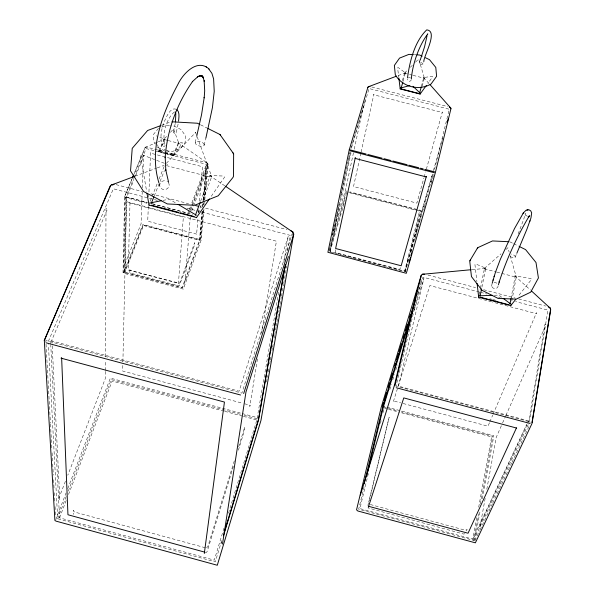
<?xml version="1.0" encoding="UTF-8"?>
<svg xmlns="http://www.w3.org/2000/svg" width="595" height="595" viewBox="0 0 595 595"><rect width="100%" height="100%" fill="white"/><g stroke="black" fill="none" stroke-linecap="round" stroke-linejoin="round"><path stroke-width="0.45" stroke-dasharray="2.98 2.23" d="M105.256 371.392L105.226 378.799L67.778 475.219M105.263 370.462L105.308 360.28M105.33 356.576L106.007 208.414L107.561 208.823L51.929 339.909L52.062 342.675M202.702 211.47L200.106 240.03L182.568 288.002L124.184 272.488L125.843 197.235L133.674 178.44M202.359 211.039L199.794 239.368L182.211 287.437L124.868 272.205L126.579 196.945L147.047 202.337M122.815 365.464L122.689 371.035L242.983 403.343M122.905 361.753L126.646 197.443L133.763 180.337M142.242 191.478L141.067 223.861L124.593 264.842L125.106 264.983M142.376 187.775L143.551 155.392L144.087 155.533L135.184 176.916M148.341 206.391L147.716 221.191L196.722 234.133L196.573 234.534L198.009 218.045M148.735 197.131L150.609 152.714L150.438 153.123L202.486 166.756L199.451 201.556M190.288 217.049L185.164 280.922L184.643 280.788M516.155 277.634L511.67 301.858M198.492 212.549L198.812 208.89M202.032 211.746L199.451 240.306L143.551 225.535L124.868 272.205M202.449 207.134L202.783 203.453M203.118 199.764L206.279 164.756L191.59 203.624M202.776 206.465L203.274 200.984M203.356 200.069L205.922 171.739L206.458 171.881L191.159 212.541M203.289 205.022L203.46 203.178M203.542 202.263L206.971 164.488L164.919 153.473M203.453 210.34L200.76 239.763L142.86 224.471L123.5 272.77L125.129 196.752L147.56 202.657M203.951 204.821L204.293 201.147M204.375 200.225L207.737 163.446L188.838 213.531M203.966 208.971L201.043 240.499L183.297 289.125L123.47 273.217L123.031 272.629L124.623 196.595L132.157 178.448M204.806 199.779L208.101 163.93L207.09 162.822L146.043 146.987L145.002 147.694L133.942 174.179M424.272 78.503L422.123 86.662M257.449 358.949L249.811 406.422L250.16 405.269L243.883 403.589M261.562 333.393L276.407 241.191L126.073 201.564L126.571 200.359M529.371 422.145L547.958 310.107L515.597 301.576M228.554 513.128L256.847 419.981L279.055 290.159M283.904 261.815L288.285 236.215L239.108 391.198L50.553 340.615L50.746 344.327M287.571 250.926L290.256 235.375L196.856 210.786M266.523 381.93L267.155 378.286M267.311 377.371L267.631 375.549M268.271 371.905L269.066 367.346M269.699 363.701L270.175 360.964M270.338 360.049L270.97 356.405M271.922 350.938L272.398 348.201M272.562 347.287L273.194 343.642M274.154 338.176L274.63 335.439M274.786 334.531L275.425 330.88M275.582 329.972L276.058 327.235M276.214 326.328L276.853 322.676M277.01 321.769L277.649 318.124M277.805 317.209L279.077 309.913M279.241 309.006L279.873 305.361M280.029 304.447L281.301 297.158M281.465 296.243L283.532 284.395M283.689 283.48L286.708 266.166M291.952 236.081L292.271 234.259M485.156 498.372L479.875 527.49L478.849 527.215L527.304 424.064M486.807 489.269L496.208 437.392L502.195 423.841M364.088 486.829L358.673 509.238L473.672 540.379L478.521 513.909M480.358 503.868L492.727 436.321L401.275 411.844M474.691 540.691L480.187 510.57M482.359 498.707L493.85 435.726L387.07 407.151M368.335 473.613L359.916 508.584L472.824 539.159L477.019 516.341M478.692 507.208L491.596 436.916L400.234 412.461M510.993 298.653L515.233 275.931L530.785 278.505L531.662 279.226L518.059 296.414M175.242 123.41L173.376 132.105M178.091 124.154L176.187 132.938A1.45 0.707 16.1 0 1 173.896 132.901A1.45 0.707 16.1 0 1 174.268 131.733A1.45 0.707 16.1 0 1 176.172 132.938M481.913 287.184L485.78 268.189L476.134 264.15L474.914 264.314L476.9 281.71M479.012 295.113L480.277 288.939M480.455 288.054L484.323 269.267M332.501 234.802L333.074 232.072M333.267 231.165L333.84 228.435M334.033 227.528L335.952 218.432M336.145 217.525L336.718 214.795M336.911 213.888L337.491 211.158M337.685 210.251L338.257 207.521M338.451 206.614L339.024 203.884M340.563 196.61L341.136 193.881M341.329 192.973L341.902 190.244M342.095 189.336L342.675 186.607M342.869 185.7L343.441 182.97M343.635 182.063L344.208 179.333M344.401 178.426L347.859 162.056M348.053 161.148L348.625 158.419M348.819 157.511L349.391 154.782M349.585 153.874L349.972 152.052M329.452 250.926L350.299 152.35M432.491 174.104L404.697 271.127L330.091 251.469L351.005 152.885M353.475 152.789L345.524 189.887L332.352 234.846M354.248 149.167L363.367 106.631M335.751 249.751L335.379 251.841L336.13 252.711L398.955 269.26L400.026 268.873L400.688 266.858M360.905 153.071L353.519 186.555L416.857 203.118L423.863 178.091M361.106 152.171L373.883 94.248L373.734 94.761L442.249 112.477L442.382 111.957L425.864 170.944M369.302 500.856L389.167 417.11L368.744 501.86M195.227 142.443L196.491 137.14M414.432 308.783L396.054 386.177L530.985 422.19M414.648 307.883L417.422 296.184M417.638 295.284L420.412 283.584M420.628 282.685L421.914 277.285M367.896 505.453L368.536 502.76M380.436 423.387L381.083 420.702M383.024 412.625L384.11 408.148L387.687 409.107M204.182 145.091L205.907 137.988M434.514 169.493L449.27 109.249L369.079 88.529L351.206 148.765M404.697 271.127L419.549 211.151L349.131 192.735M389.145 267.609L405.232 271.848L420.33 210.816L346.848 191.597M410.885 251.871L421.104 210.481L349.905 191.85M414.879 239.421L422.145 209.931L432.357 174.275M211.195 177.994L202.724 200.857M421.372 86.483L423.744 77.536L432.074 76.331L432.647 76.822L427.917 83.315M208.176 164.012L190.14 211.88M402.421 80.63L404.451 73.393M403.053 81.27L405.396 72.813L398.323 67.637L397.586 67.793L398.732 77.015M424.116 177.198L425.618 171.836M178.574 143.462L174.037 154.841M433.376 170.713L443.327 135.958M405.232 271.848L409.836 255.835M410.855 252.273L433.339 173.971M423.766 209.336L425.551 203.14M431.152 183.654L433.703 174.796M329.474 248.643L346.342 190.921M346.588 192.483L329.258 251.834L334.621 253.247M330.091 251.469L345.033 200.218M159.088 150.929L163.729 139.58M350.953 148.475L365.479 99.544M221.727 540.58L215.278 561.844L57.663 518.736L48.455 345.301M221.072 543.718L221.608 541.956M223.98 528.204L214.282 560.14L59.545 517.829L50.791 345.256M417.883 293.967L423.015 277.181L479.644 292.1M389.792 389.606L391.413 384.311M392.767 379.893L394.396 374.597M395.749 370.179L397.371 364.884M414.157 310.144L423.9 278.363L398.442 386.14L528.36 420.814L527.185 423.328M124.66 196.67L132.09 178.835M234.318 460.813L207.908 546.344L207.157 547.385L205.892 547.809M238.669 446.711L244.724 427.031L243.824 432.558L238.037 451.33M233.404 466.376L207.201 551.349L206.391 552.48L205.171 552.919M292.591 232.437L241.89 393.116L45.837 340.511L50.426 423.119M419.319 62.787L419.899 61.092M422.926 64.141A1.911 0.774 20.4 0 0 420.479 62.512A1.911 0.774 20.4 0 0 419.996 63.754A1.911 0.774 20.4 0 0 422.926 64.141L423.536 62.453M198.217 212.965L202.404 201.72M200.597 201.303L210.191 175.592L223.051 176.016L224.553 177.154L209.938 198.202M188.979 210.533L187.998 213.129L152.387 203.743M189.299 209.671L191.263 204.487M57.663 518.736L66.32 496.26M68.313 491.076L111.25 379.58L240.655 414.388M59.545 517.829L66.201 500.514M68.529 494.452L112.12 381.053L223.794 411.086M55.781 519.643L66.105 492.891M67.763 488.577L110.387 378.115L241.325 413.324M65.435 481.251L58.414 499.331L59.812 499.711L52.115 343.598M154.246 195.978L164.391 170.668M124.184 272.488L143.209 225.007L200.106 240.03M173.234 155.317L178.269 142.711L181.929 142.495L182.397 142.852L173.71 155.674M150.141 201.259L157.727 182.39M159.11 178.954L164.28 166.094M159.393 151.688L164.525 139.118L157.504 136.225M518.171 233.82L523.823 219.027L525.207 213.427L525.638 215.427L525.169 214.431L527.408 216.409M134.21 173.777L145.18 147.515M134.031 177.593L146.132 148.557L164.027 153.242M489.447 422.777L487.989 426.191L401.528 403.075M489.811 421.929L492.734 415.102M493.099 414.246L536.489 312.732L536.333 313.632L492.489 302.074M515.114 257.256L516.832 253.269M502.567 422.993L505.564 416.217M505.936 415.37L545.994 324.744L544.886 324.454L528.881 420.71L527.698 423.231M466.465 530.904L467.12 529.468L465.387 530.242L370.06 504.448M472.824 539.159L526.791 424.168M473.672 540.379L528.182 424.666M474.922 540.766L479.659 530.747M480.053 529.914L486.368 516.549M486.762 515.716L492.296 504.024M492.69 503.191L499.004 489.834M499.398 488.993L511.64 463.111M512.035 462.27L518.349 448.913M518.743 448.08L529.409 425.529M176.165 109.168C171.472 107.502 168.4 113.281 166.607 116.642C162.219 125.404 159.073 135.801 162.301 145.47M195.205 132.878L195.599 132.454L196.871 135.943M167.79 140.442L163.789 139.394L167.396 135.541M170.408 132.328L173.547 128.981L178.79 143.142M166.362 163.342L195.599 132.454M158.448 128.356L153.607 134.292L153.25 140.792L155.332 144.124M404.548 73.014L407.129 70.463M410.349 67.272L412.283 65.361M415.503 62.17L418.724 58.987L424.391 78.124M484.397 268.442L501.005 253.834M505.847 249.573L507.922 247.751L509.179 252.154M464.926 533.782L463.587 534.042L368.037 507.922M174.365 111.972C166.518 118.576 161.595 134.492 165.135 144.808A1.458 1.354 -26.1 0 0 162.963 144.012A1.458 1.354 -26.1 0 0 162.844 146.288A1.458 1.354 -26.1 0 0 165.105 145.44M157.407 142.145L145.596 147.203L146.184 147.144M158.255 141.781L164.763 139.193M398.152 75.543L405.716 72.902M161.52 125.307L171.085 121.752M161.721 127.137L165.804 125.612L169.493 125.82M134.946 176.232L156.381 168.221M157.236 167.902L164.094 165.336M159.006 151.115L165.187 149.405M404.674 72.962L405.396 72.813M156.225 136.01L156.723 135.905M164.027 139.223L164.525 139.118M162.933 200.411L169.248 199.154L175.637 202.94M484.583 268.352L485.78 268.189M471.932 269.639L486.301 268.345M166.741 164.473L167.716 164.488M494.289 295.269L498.826 295.105L501.741 297.277M166.265 150.922L172.952 151.279L180.307 148.475L185.142 142.532L185.335 135.638L181.148 129.613L174.097 126.073L170.415 125.872M414.343 54.71L416.143 54.822M172.996 155.243L166.749 153.614M404.503 73.155L412.268 75.156M413.116 75.372L424.347 78.272M371.756 86.982L447.685 106.594M168.162 140.539L178.664 143.283M159.564 151.264L173.405 154.886M165.879 153.391L159.638 151.747M158.843 151.71L165.886 153.555M166.764 153.785L173.807 155.63M166.422 165.603L211.456 177.414M484.382 268.836L496.297 271.967M496.78 272.094L516.259 277.218M116.07 184.629L142.026 191.464M150.981 193.814L188.578 203.713M200.21 206.77L202.003 207.246M205.587 208.183L287.043 229.625M157.34 200.381L113.34 188.793L48.255 341.589L48.403 344.371M186.979 208.183L195.956 210.548M428.006 275.076L475.591 287.608M483.668 289.735L515.091 298.013M518.676 298.958L545.608 306.053M152.045 203.84L192.743 214.52M146.906 203.215L125.188 197.488M335.521 253.477L351.608 257.717M352.5 257.955L371.273 262.901M372.165 263.139L388.252 267.378M480.544 292.338L486.836 293.997M498.521 297.076L500.313 297.552M489.759 298.683L492.4 299.382M493.277 299.612L496.795 300.542M491.596 301.836L429.85 285.555L393.31 401.774L393.511 400.933L400.636 402.837M383.344 407.047L397.691 410.885M388.587 409.345L399.334 412.223M242.225 413.57L257.471 417.668M244.225 415.347L257.613 418.947M224.687 411.331L242.552 416.136M243.444 416.374L256.847 419.981M205.216 547.727L74.739 512.087L73.654 511.388L73.267 510.227L73.408 514.422M164.376 163.275L141.989 154.774L140.398 155.094L146.69 191.59M423.417 77.462L428.898 83.382M514.705 275.812L530.428 290.01M178.024 142.659L207.633 163.231M209.418 175.421L224.769 185.774M509.714 241.763L512.89 243.333M513.678 243.727L518.446 246.077M200.641 124.838L207.075 128.059M157.519 147.24L164.599 150.833M166.652 150.342L173.971 155.035M210.191 175.592L211.656 176.693M178.269 142.711L178.738 143.068M515.233 275.931L516.103 276.638M423.744 77.536L424.309 78.027M197.19 136.813L211.82 176.938M159.125 183.699L160.062 186.86A4.939 4.604 -28.3 0 0 164.726 189.567L166.169 189.232A4.574 4.269 -28.3 0 0 169.181 184.733L168.861 183.379A4.939 4.604 -28.3 0 0 168.541 182.754M510.19 255.672L516.244 276.809M204.204 144.734L203.616 143.566A4.82 2.358 16.7 0 0 199.504 141.424L197.488 141.238A4.41 2.157 16.7 0 0 195.197 142.8L195.777 143.975A4.82 2.358 16.7 0 0 199.905 146.125L201.936 146.31A4.41 2.157 16.7 0 0 204.204 144.734M157.705 144.778L158.895 151.792M159.854 186.198L159.758 185.506A4.559 4.254 -28.3 0 1 162.093 181.334L164.198 180.672A4.939 4.604 -28.3 0 1 166.362 180.984M50.478 424.042L51.869 449.106M52.07 452.817L52.635 463.022M52.687 463.951L53.305 475.093M53.565 479.734L54.078 489.016M54.286 492.727L54.747 501.079M55.06 506.65L55.521 515.002M411.286 79.559A1.941 1.807 -5.4 0 1 408.906 81.21A1.941 1.807 -5.4 0 1 407.553 78.793M408.289 77.945A1.941 1.807 -5.4 0 1 410.602 78.049M498.104 285.793A3.064 2.953 12.2 0 1 495.791 288.516A3.258 3.146 12.2 0 1 491.857 286.277M491.842 286.284A3.064 2.953 12.2 0 1 492.124 283.993M494.036 282.632A3.258 3.146 12.2 0 1 497.546 283.986M510.332 256.482A3.228 1.562 23.9 0 0 513.366 257.761L513.783 257.791A2.982 1.45 23.9 0 0 514.98 256.229L514.764 255.939A3.228 1.569 23.9 0 0 511.142 254.087M167.017 181.297A4.939 4.604 -28.3 0 1 167.604 181.706M129.985 202.62L128.252 270.004L178.567 283.369L178.411 283.793L183.342 217.168L129.807 203.051L129.985 202.62M129.859 269.803L129.814 272.421L130.394 273.068L179.244 285.883L194.431 245.326L194.684 242.701L179.519 283.265L130.424 270.428L129.859 269.803"/><path stroke-width="0.89" d="M470.281 260.067L469.797 261.696L471.456 276.586L482.062 290.338L498.186 298.459L516.267 299.107L530.681 292.167L538.415 277.969L535.998 262.499L525.586 249.61L519.242 246.471M178.567 121.12C178.753 117.936 180.025 112.581 176.99 109.659M450.936 108.826L450.638 107.762L449.47 107.055M550.643 309.244L532.012 422.472M407.515 77.759C409.68 61.441 414.633 41.486 426.727 29.876C438.671 30.977 423.462 56.25 423.833 61.597M411.368 78.785C412.447 64.007 419.349 44.751 427.835 33.922L427.507 33.989M204.316 553.462L224.441 402.064L60.995 358.145M450.958 108.602L435.354 172.662L406.318 273.291L327.897 252.273L349.354 149.375M44.313 340.392L109.978 186.391L111.153 185.015L114.121 184.234M427.031 35.826L424.555 46.819L420.189 60.236M394.879 385.865L421.245 275.15M222.485 544.105L245.973 391.964L288.441 256.564M175.465 122.005L175.837 113.392M284.566 268.3L258.505 419.185L224.137 532.599M285.451 264.396L258.535 420.033L223.482 535.768M509.989 304.015L511.001 298.593M349.287 149.762L367.926 87.153M480.091 296.132L481.556 288.939M293.841 234.073L243.675 393.555M196.7 136.255L201.571 114.597L204.234 97.327L204.182 97.848L204.695 90.842L204.137 80.719L204.323 81.389L203.207 77.677L203.52 78.347L201.869 75.714L203.401 77.35L201.222 75.781L202.583 76.353L200.894 75.959M416.998 290.702L394.552 384.861L360.339 495.174M364.192 483.72L382.734 407.025L414.313 303.391M366.684 476.074L383.344 407.047L412.759 310.754M205.907 137.988L212.43 107.598L214.23 91.288L213.612 78.942L211.909 73.334L208.503 68.589M409.159 262.655L410.476 257.293M410.914 255.5L411.576 252.823M492.184 283.317L495.419 272.369L500.321 259.361L514.511 228.554L523.332 212.98L525.958 210.325L529.037 209.812L530.755 210.898L531.677 212.906L530.963 217.926L526.991 229.03L516.832 253.269M419.616 93.088L421.26 86.907M498.461 284.722L499.294 281.643L499.16 282.097C506.479 259.361 516.586 237.435 528.71 216.878L528.434 217.279L529.788 215.777L528.427 216.483M401.097 88.313L402.808 82.147M447.157 122.585L448.176 119.022M492.987 280.215L493.121 279.762M494.043 276.623L494.177 276.192M382.853 405.069L383.663 402.406M384.199 400.628L386.631 392.64M388.252 387.315L389.606 382.875M390.684 379.327L392.574 373.11M394.738 366.007L395.549 363.344M396.627 359.796L398.516 353.586M399.059 351.809L401.484 343.821M403.105 338.495L404.459 334.055M405.537 330.508L407.426 324.29M409.591 317.195L410.401 314.532M414.856 301.62L415.667 298.958M44.491 340.109L110.558 185.826M529.9 221.199L530.048 220.79M195.398 215.219L200.27 202.174M151.197 203.579L153.904 196.826M132.514 177.593L133.585 175.034M132.447 177.994L133.503 175.458M516.467 427.894L468.042 533.217L368.543 506.286L368.32 507.223L403.774 397.906L516.676 428.073M367.822 87.346L368.61 86.573L369.971 86.52M477.264 248.442L478.373 247.394L492.496 240.945L508.807 241.719M469.819 260.833L477.681 247.736M523.057 213.382L523.332 212.98M196.372 217.74L209.418 198.953M420.04 94.129L426.347 85.472M510.689 305.718L515.791 299.278M396.448 76.182L368.402 86.758L369.138 86.684M160.65 125.634L147.605 130.491L132.224 148.341L130.528 170.877L143.573 191.493L167.344 203.944L194.58 205.29L218.261 195.777L232.995 177.422L233.515 176.224L233.634 153.8L219.949 134.492L207.878 128.46M134.083 176.551L111.793 184.881L113.496 184.695M400.346 88.112L409.903 85.516M149.405 203.103L161.126 200.768M528.01 209.738L526.91 209.916M471.017 269.728L422.51 274.295L423.105 274.295M200.775 75.855L201.497 75.825L198.879 76.13L200.218 75.684L197.495 76.904L198.053 76.517L192.311 81.701L192.676 81.322C177.005 103.627 166.95 130.491 165.165 157.764L165.194 157.169L165.812 170.341L165.715 169.672L168.623 182.39M478.871 295.812L492.481 295.328M172 121.796L197.421 123.232L199.838 124.437M413.443 54.651L408.951 54.368L399.543 58.102L394.359 65.435L395.311 74.762C402.205 86.952 419.133 91.147 431.07 83.984L436.604 76.316L435.793 67.428L429.471 59.641L425.418 57.73M417.043 54.874L419.735 55.045L422.167 56.198M424.421 274.131L422.316 274.265L421.134 275.634L381.313 406.95L356.546 509.826L357.721 510.956L475.375 542.826L531.997 423.528L550.702 309.772L550.159 307.95L548.307 306.76M530.108 423.476L396.196 387.732M240.581 395.006L46.016 342.787M434.194 172.714L350.091 150.818M193.598 216.305L194.089 216.401M401.476 88.997L418.94 93.504M400.137 88.908L420.167 94.077M350.009 149.843L366.066 154.023M367.844 154.492L382.124 158.203M383.901 158.672L391.041 160.531M392.826 160.992L407.099 164.711M408.884 165.172L418.694 167.731M420.479 168.192L423.157 168.891M424.942 169.352L434.752 171.91M195.74 205.595L198.425 206.301M152.789 205.55L178.515 212.333M180.292 212.802L192.713 216.074M148.884 205.022L196.685 217.614M508.948 304.789L480.418 297.247M478.536 297.106L510.874 305.629M382.585 405.954L384.377 406.437M204.725 552.13L67.949 514.749L61.627 357.64M151.435 205.163L151.896 205.32M290.62 230.562L293.119 232.214L293.573 234.728L260.952 420.464L217.287 565.25L55.975 521.116L54.896 520.417L44.29 340.043M450.132 107.606L450.735 108.03L430.111 84.75M549.289 307.541L549.825 307.838M209.098 69.042C197.22 58.117 182.844 73.84 177.92 84.356C162.1 113.89 148.802 149.308 158.887 182.866M178.031 204.353L196.402 215.226M292.554 231.901L292.904 232.132L225.535 186.294M503.199 298.363L511.209 304.342M205.967 66.685L206.569 67.146M531.781 291.252L550.055 308.032M412.989 86.312L420.375 93.289M175.123 111.986L175.666 112.715M219.949 134.492L220.462 135.214M232.905 152.781L233.634 153.8M147.002 193.412L149.048 205.275M398.843 77.938L400.212 89.012M477.108 283.547L478.678 297.277M355.267 157.831L335.617 248.502L401.179 265.772L426.362 176.358L426.221 176.916L355.103 158.389L355.267 157.831"/></g></svg>
